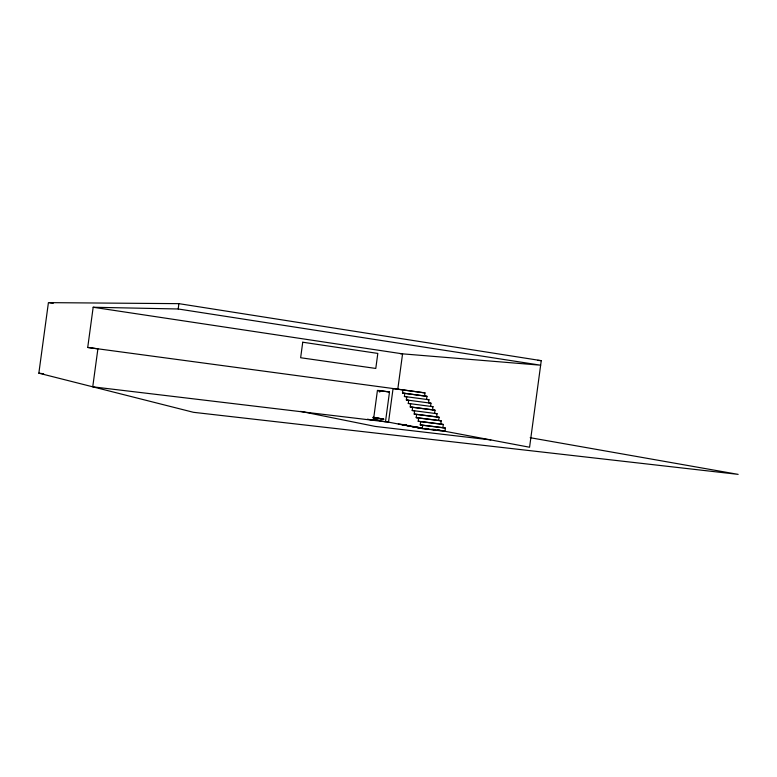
<?xml version="1.0" encoding="UTF-8"?>
<svg xmlns="http://www.w3.org/2000/svg" width="777" height="777" viewBox="0 0 777 777"><rect width="100%" height="100%" fill="white"/><g stroke="black" fill="none" stroke-linecap="round" stroke-linejoin="round"><path stroke-width="1.17" d="M386.14 421.688L422.29 428.593L444.978 431.284L445.415 428.098L442.871 427.632L443.298 424.465L440.782 424.019L441.21 420.862L438.704 420.425L439.131 417.278L436.645 416.851L437.062 413.723L434.596 413.315L435.013 410.188L432.566 409.79L432.983 406.682L430.545 406.303L430.963 403.205L428.545 402.836L428.962 399.747L426.554 399.397L426.971 396.319L424.582 395.979L424.99 392.909L393.055 388.578L388.519 422.144L92.745 386.82L97.892 348.863L87.723 347.445L93.172 307.255L178.186 308.984L178.904 303.652L541.258 360.654L529.574 447.241L442.443 430.808M378.749 390.452L389.5 391.997L385.479 421.785L373.611 419.512M424.99 392.909L397.795 389.17L402.573 353.856L93.172 307.255M426.971 396.319L402.496 393.036L402.913 389.937M435.013 410.188L410.237 406.954L410.664 403.807L408.284 403.438L408.702 400.301L406.342 399.941L406.76 396.824L404.409 396.474L404.827 393.366M439.131 417.278L414.199 414.063L414.627 410.897L412.208 410.489L412.636 407.342M441.21 420.862L416.2 417.657L416.627 414.481M443.298 424.465L418.211 421.27L418.648 418.084M445.415 428.098L420.24 424.922L420.678 421.717M422.29 428.593L422.727 425.388M530.186 437.704L738.15 474.368L193.492 412.315L38.85 373.183L48.417 302.632L178.904 303.652M379.302 391.705L380.206 391.618L379.312 391.715M379.244 391.103L380.147 391.016L379.293 391.122M374.223 417.812L383.77 419.182L373.115 417.181M537.626 360.373L541.258 360.654M400.165 353.652L540.646 365.2L178.186 308.984M490.821 439.928L375.194 426.418L300.592 411.354M398.31 424.019L406.458 424.99M400.631 424.456L406.468 425.155M402.972 424.902L409.994 425.738M405.322 425.359L410.013 425.913M407.692 425.806L413.578 426.505M410.081 426.262L413.617 426.68M415.977 426.962L418.337 427.243M412.49 426.728L418.395 427.428M414.908 427.185L422.018 428.03M425.582 428.448L427.952 428.729M432.692 429.292L435.062 429.574M417.356 427.651L422.105 428.214M424.485 428.496L428.049 428.923M431.614 429.341L435.178 429.768M437.548 430.05L439.928 430.332M419.813 428.127L441.258 430.662M420.24 424.922L442.871 427.632M38.85 373.183L43.648 373.766M418.211 421.27L440.782 424.019M414.199 414.063L436.645 416.851M416.2 417.657L438.704 420.425M412.208 410.489L437.062 413.723M410.237 406.954L432.566 409.79M408.284 403.438L432.983 406.682M406.342 399.941L430.963 403.205M389.5 391.997L377.437 390.394L373.397 420.338L367.472 419.192M404.409 396.474L428.962 399.747M87.723 347.445L397.795 389.17M402.496 393.036L424.582 395.979M49.621 302.807L53.205 303.341M373.3 417.443L383.77 419.182L380.303 418.55M372.941 417.715L374.096 417.909M438.267 430.011L441.608 430.643M373.038 419.192L380.186 420.551M302.739 342.22L300.641 357.741L375.786 368.444L377.816 353.418L302.739 342.22"/></g></svg>
